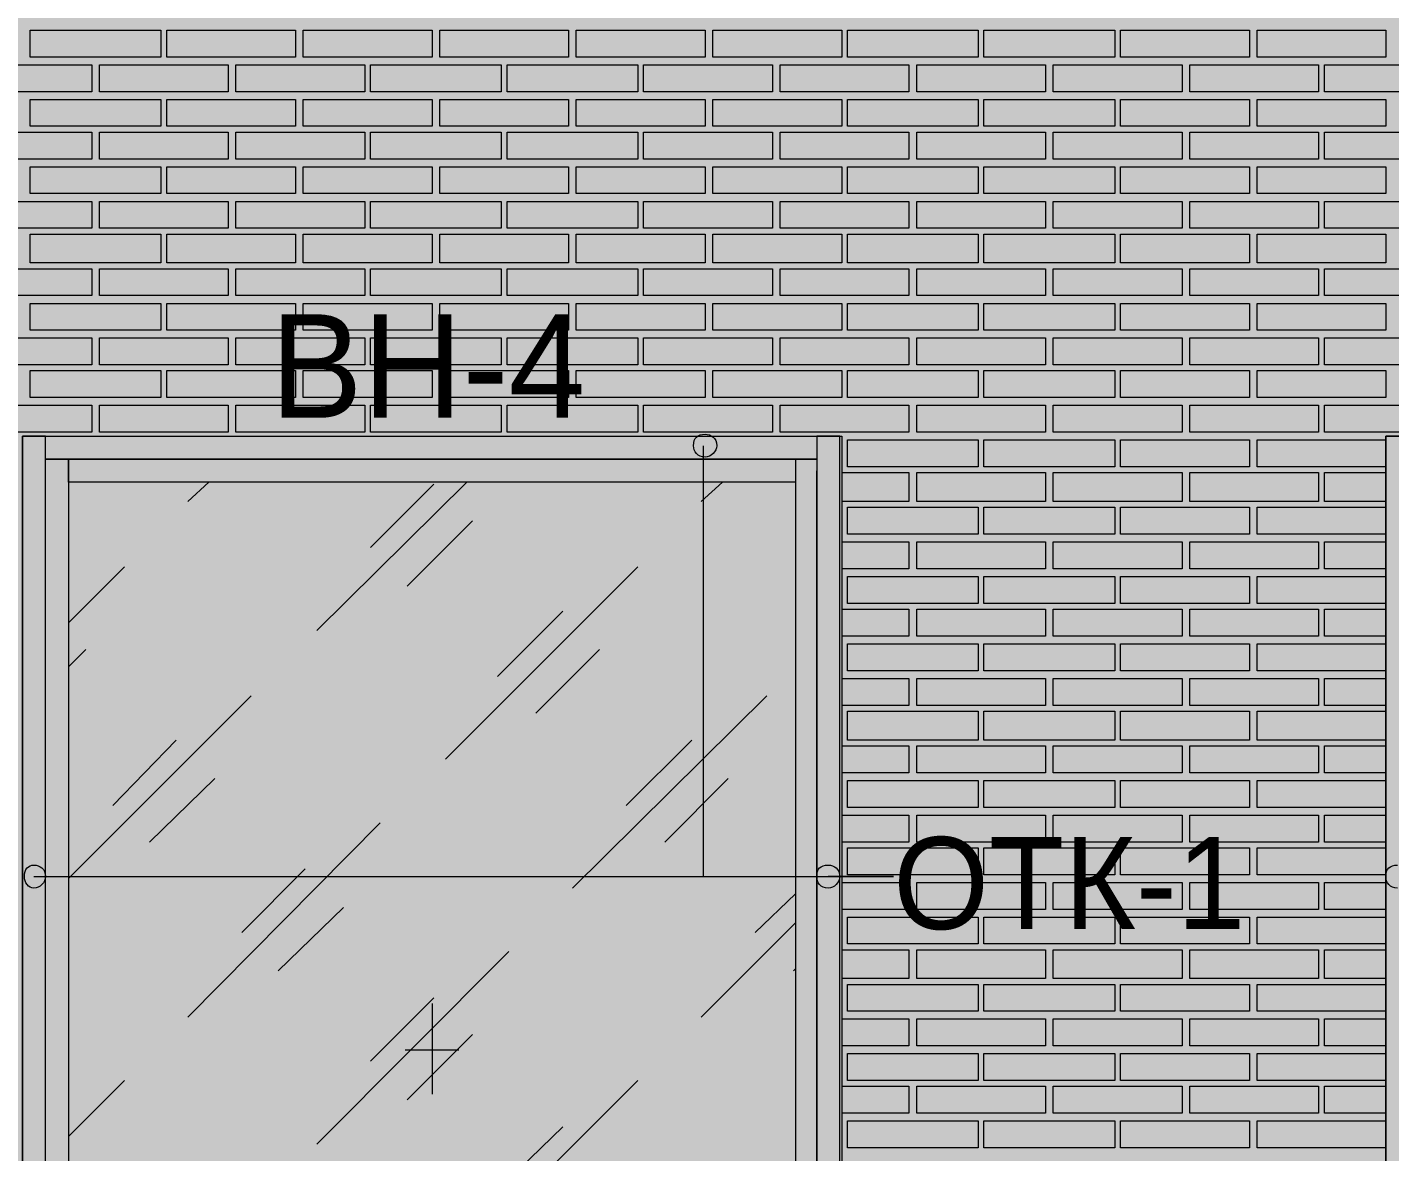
# Model space of a CAD drawing. Header units: millimetres. Extents: x -28928 to 100580, y -22867 to 36490.
# Drawn here: x 4819 to 7816, y 22216 to 24689 of the extents above; entities that cross this region are included whole.
import ezdxf

# ---------------------------------------------------------------- set-up
doc = ezdxf.new("R2010")
doc.units = ezdxf.units.MM
doc.layers.add('PDF _Геометрия', color=7, linetype='Continuous', true_color=0x8f8e8d)
doc.layers.add('PDF _Сплошная заливка', color=7, linetype='Continuous', true_color=0xffffff)
doc.layers.add('PDF _Текст', color=7, linetype='Continuous')

msp = doc.modelspace()

# ---------------------------------------------------------------- hatches: boundary and pattern name
at = {"layer": 'PDF _Сплошная заливка', "true_color": 0xdcd6cf, "transparency": 33554559}
msp.add_hatch(color=254, dxfattribs=at).paths.add_polyline_path([(-18676.6, 16343.4), (-18676.6, 19592.6), (-17276.3, 19592.6), (-17276.3, 16343.4), (19112.6, 16343.4), (19112.6, 30089.1), (-21853.9, 30089.1), (-21853.9, 16343.4), (-21375.9, 16343.4), (-21375.9, 19592.6), (-19277.4, 19592.6), (-19277.4, 16343.4)])

# ---------------------------------------------------------------- linework, layer by layer
at = {"layer": 'PDF _Геометрия', "lineweight": 9}
for points in [[(5113, 24682.2), (5113, 24623), (4825.3, 24623), (4825.3, 24682.2)], [(5409.1, 24682.2), (5409.1, 24623), (5125.7, 24623), (5125.7, 24682.2)], [(5709.5, 24682.2), (5709.5, 24623), (5426.1, 24623), (5426.1, 24682.2)], [(6009.9, 24682.2), (6009.9, 24623), (5726.4, 24623), (5726.4, 24682.2)], [(6310.3, 24682.2), (6310.3, 24623), (6026.8, 24623), (6026.8, 24682.2)], [(6610.7, 24682.2), (6610.7, 24623), (6327.2, 24623), (6327.2, 24682.2)], [(6911.1, 24682.2), (6911.1, 24623), (6623.4, 24623), (6623.4, 24682.2)], [(7211.4, 24682.2), (7211.4, 24623), (6923.7, 24623), (6923.7, 24682.2)], [(7507.6, 24682.2), (7507.6, 24623), (7224.1, 24623), (7224.1, 24682.2)], [(7808, 24682.2), (7808, 24623), (7524.5, 24623), (7524.5, 24682.2)], [(4960.7, 24546.8), (4816.8, 24546.8), (4677.2, 24546.8), (4677.2, 24606), (4816.8, 24606), (4960.7, 24606)], [(5261.1, 24546.8), (5117.2, 24546.8), (4977.6, 24546.8), (4977.6, 24606), (5117.2, 24606), (5261.1, 24606)], [(5561.4, 24546.8), (5417.6, 24546.8), (5278, 24546.8), (5278, 24606), (5417.6, 24606), (5561.4, 24606)], [(5861.8, 24546.8), (5718, 24546.8), (5574.1, 24546.8), (5574.1, 24606), (5718, 24606), (5861.8, 24606)], [(6162.2, 24546.8), (6018.4, 24546.8), (5874.5, 24546.8), (5874.5, 24606), (6018.4, 24606), (6162.2, 24606)], [(6458.4, 24546.8), (6318.7, 24546.8), (6174.9, 24546.8), (6174.9, 24606), (6318.7, 24606), (6458.4, 24606)], [(6758.7, 24546.8), (6619.1, 24546.8), (6475.3, 24546.8), (6475.3, 24606), (6619.1, 24606), (6758.7, 24606)], [(7059.1, 24546.8), (6919.5, 24546.8), (6775.7, 24546.8), (6775.7, 24606), (6919.5, 24606), (7059.1, 24606)], [(7359.5, 24546.8), (7215.7, 24546.8), (7076.1, 24546.8), (7076.1, 24606), (7215.7, 24606), (7359.5, 24606)], [(7659.9, 24546.8), (7516.1, 24546.8), (7376.4, 24546.8), (7376.4, 24606), (7516.1, 24606), (7659.9, 24606)], [(7960.3, 24546.8), (7816.4, 24546.8), (7672.6, 24546.8), (7672.6, 24606), (7816.4, 24606), (7960.3, 24606)], [(5113, 24529.9), (5113, 24470.7), (4825.3, 24470.7), (4825.3, 24529.9)], [(5409.1, 24529.9), (5409.1, 24470.7), (5125.7, 24470.7), (5125.7, 24529.9)], [(5709.5, 24529.9), (5709.5, 24470.7), (5426.1, 24470.7), (5426.1, 24529.9)], [(6009.9, 24529.9), (6009.9, 24470.7), (5726.4, 24470.7), (5726.4, 24529.9)], [(6310.3, 24529.9), (6310.3, 24470.7), (6026.8, 24470.7), (6026.8, 24529.9)], [(6610.7, 24529.9), (6610.7, 24470.7), (6327.2, 24470.7), (6327.2, 24529.9)], [(6911.1, 24529.9), (6911.1, 24470.7), (6623.4, 24470.7), (6623.4, 24529.9)], [(7211.4, 24529.9), (7211.4, 24470.7), (6923.7, 24470.7), (6923.7, 24529.9)], [(7507.6, 24529.9), (7507.6, 24470.7), (7224.1, 24470.7), (7224.1, 24529.9)], [(7808, 24529.9), (7808, 24470.7), (7524.5, 24470.7), (7524.5, 24529.9)], [(4960.7, 24398.7), (4816.8, 24398.7), (4677.2, 24398.7), (4677.2, 24458), (4816.8, 24458), (4960.7, 24458)], [(5261.1, 24398.7), (5117.2, 24398.7), (4977.6, 24398.7), (4977.6, 24458), (5117.2, 24458), (5261.1, 24458)], [(5561.4, 24398.7), (5417.6, 24398.7), (5278, 24398.7), (5278, 24458), (5417.6, 24458), (5561.4, 24458)], [(5861.8, 24398.7), (5718, 24398.7), (5574.1, 24398.7), (5574.1, 24458), (5718, 24458), (5861.8, 24458)], [(6162.2, 24398.7), (6018.4, 24398.7), (5874.5, 24398.7), (5874.5, 24458), (6018.4, 24458), (6162.2, 24458)], [(6458.4, 24398.7), (6318.7, 24398.7), (6174.9, 24398.7), (6174.9, 24458), (6318.7, 24458), (6458.4, 24458)], [(6758.7, 24398.7), (6619.1, 24398.7), (6475.3, 24398.7), (6475.3, 24458), (6619.1, 24458), (6758.7, 24458)], [(7059.1, 24398.7), (6919.5, 24398.7), (6775.7, 24398.7), (6775.7, 24458), (6919.5, 24458), (7059.1, 24458)], [(7359.5, 24398.7), (7215.7, 24398.7), (7076.1, 24398.7), (7076.1, 24458), (7215.7, 24458), (7359.5, 24458)], [(7659.9, 24398.7), (7516.1, 24398.7), (7376.4, 24398.7), (7376.4, 24458), (7516.1, 24458), (7659.9, 24458)], [(7960.3, 24398.7), (7816.4, 24398.7), (7672.6, 24398.7), (7672.6, 24458), (7816.4, 24458), (7960.3, 24458)], [(5113, 24381.8), (5113, 24322.6), (4825.3, 24322.6), (4825.3, 24381.8)], [(5409.1, 24381.8), (5409.1, 24322.6), (5125.7, 24322.6), (5125.7, 24381.8)], [(5709.5, 24381.8), (5709.5, 24322.6), (5426.1, 24322.6), (5426.1, 24381.8)], [(6009.9, 24381.8), (6009.9, 24322.6), (5726.4, 24322.6), (5726.4, 24381.8)], [(6310.3, 24381.8), (6310.3, 24322.6), (6026.8, 24322.6), (6026.8, 24381.8)], [(6610.7, 24381.8), (6610.7, 24322.6), (6327.2, 24322.6), (6327.2, 24381.8)], [(6911.1, 24381.8), (6911.1, 24322.6), (6623.4, 24322.6), (6623.4, 24381.8)], [(7211.4, 24381.8), (7211.4, 24322.6), (6923.7, 24322.6), (6923.7, 24381.8)], [(7507.6, 24381.8), (7507.6, 24322.6), (7224.1, 24322.6), (7224.1, 24381.8)], [(7808, 24381.8), (7808, 24322.6), (7524.5, 24322.6), (7524.5, 24381.8)], [(4960.7, 24246.4), (4816.8, 24246.4), (4677.2, 24246.4), (4677.2, 24305.7), (4816.8, 24305.7), (4960.7, 24305.7)], [(5261.1, 24246.4), (5117.2, 24246.4), (4977.6, 24246.4), (4977.6, 24305.7), (5117.2, 24305.7), (5261.1, 24305.7)], [(5561.4, 24246.4), (5417.6, 24246.4), (5278, 24246.4), (5278, 24305.7), (5417.6, 24305.7), (5561.4, 24305.7)], [(5861.8, 24246.4), (5718, 24246.4), (5574.1, 24246.4), (5574.1, 24305.7), (5718, 24305.7), (5861.8, 24305.7)], [(6162.2, 24246.4), (6018.4, 24246.4), (5874.5, 24246.4), (5874.5, 24305.7), (6018.4, 24305.7), (6162.2, 24305.7)], [(6458.4, 24246.4), (6318.7, 24246.4), (6174.9, 24246.4), (6174.9, 24305.7), (6318.7, 24305.7), (6458.4, 24305.7)], [(6758.7, 24246.4), (6619.1, 24246.4), (6475.3, 24246.4), (6475.3, 24305.7), (6619.1, 24305.7), (6758.7, 24305.7)], [(7059.1, 24246.4), (6919.5, 24246.4), (6775.7, 24246.4), (6775.7, 24305.7), (6919.5, 24305.7), (7059.1, 24305.7)], [(7359.5, 24246.4), (7215.7, 24246.4), (7076.1, 24246.4), (7076.1, 24305.7), (7215.7, 24305.7), (7359.5, 24305.7)], [(7659.9, 24246.4), (7516.1, 24246.4), (7376.4, 24246.4), (7376.4, 24305.7), (7516.1, 24305.7), (7659.9, 24305.7)], [(7960.3, 24246.4), (7816.4, 24246.4), (7672.6, 24246.4), (7672.6, 24305.7), (7816.4, 24305.7), (7960.3, 24305.7)], [(5113, 24233.7), (5113, 24170.3), (4825.3, 24170.3), (4825.3, 24233.7)], [(5409.1, 24233.7), (5409.1, 24170.3), (5125.7, 24170.3), (5125.7, 24233.7)], [(5709.5, 24233.7), (5709.5, 24170.3), (5426.1, 24170.3), (5426.1, 24233.7)], [(6009.9, 24233.7), (6009.9, 24170.3), (5726.4, 24170.3), (5726.4, 24233.7)], [(6310.3, 24233.7), (6310.3, 24170.3), (6026.8, 24170.3), (6026.8, 24233.7)], [(6610.7, 24233.7), (6610.7, 24170.3), (6327.2, 24170.3), (6327.2, 24233.7)], [(6911.1, 24233.7), (6911.1, 24170.3), (6623.4, 24170.3), (6623.4, 24233.7)], [(7211.4, 24233.7), (7211.4, 24170.3), (6923.7, 24170.3), (6923.7, 24233.7)], [(7507.6, 24233.7), (7507.6, 24170.3), (7224.1, 24170.3), (7224.1, 24233.7)], [(7808, 24233.7), (7808, 24170.3), (7524.5, 24170.3), (7524.5, 24233.7)], [(4960.7, 24098.4), (4816.8, 24098.4), (4677.2, 24098.4), (4677.2, 24157.6), (4816.8, 24157.6), (4960.7, 24157.6)], [(5261.1, 24098.4), (5117.2, 24098.4), (4977.6, 24098.4), (4977.6, 24157.6), (5117.2, 24157.6), (5261.1, 24157.6)], [(5561.4, 24098.4), (5417.6, 24098.4), (5278, 24098.4), (5278, 24157.6), (5417.6, 24157.6), (5561.4, 24157.6)], [(5861.8, 24098.4), (5718, 24098.4), (5574.1, 24098.4), (5574.1, 24157.6), (5718, 24157.6), (5861.8, 24157.6)], [(6162.2, 24098.4), (6018.4, 24098.4), (5874.5, 24098.4), (5874.5, 24157.6), (6018.4, 24157.6), (6162.2, 24157.6)], [(6458.4, 24098.4), (6318.7, 24098.4), (6174.9, 24098.4), (6174.9, 24157.6), (6318.7, 24157.6), (6458.4, 24157.6)], [(6758.7, 24098.4), (6619.1, 24098.4), (6475.3, 24098.4), (6475.3, 24157.6), (6619.1, 24157.6), (6758.7, 24157.6)], [(7059.1, 24098.4), (6919.5, 24098.4), (6775.7, 24098.4), (6775.7, 24157.6), (6919.5, 24157.6), (7059.1, 24157.6)], [(7359.5, 24098.4), (7215.7, 24098.4), (7076.1, 24098.4), (7076.1, 24157.6), (7215.7, 24157.6), (7359.5, 24157.6)], [(7659.9, 24098.4), (7516.1, 24098.4), (7376.4, 24098.4), (7376.4, 24157.6), (7516.1, 24157.6), (7659.9, 24157.6)], [(7960.3, 24098.4), (7816.4, 24098.4), (7672.6, 24098.4), (7672.6, 24157.6), (7816.4, 24157.6), (7960.3, 24157.6)], [(5113, 24081.4), (5113, 24022.2), (4825.3, 24022.2), (4825.3, 24081.4)], [(5409.1, 24081.4), (5409.1, 24022.2), (5125.7, 24022.2), (5125.7, 24081.4)], [(5709.5, 24081.4), (5709.5, 24022.2), (5426.1, 24022.2), (5426.1, 24081.4)], [(6009.9, 24081.4), (6009.9, 24022.2), (5726.4, 24022.2), (5726.4, 24081.4)], [(6310.3, 24081.4), (6310.3, 24022.2), (6026.8, 24022.2), (6026.8, 24081.4)], [(6610.7, 24081.4), (6610.7, 24022.2), (6327.2, 24022.2), (6327.2, 24081.4)], [(6911.1, 24081.4), (6911.1, 24022.2), (6623.4, 24022.2), (6623.4, 24081.4)], [(7211.4, 24081.4), (7211.4, 24022.2), (6923.7, 24022.2), (6923.7, 24081.4)], [(7507.6, 24081.4), (7507.6, 24022.2), (7224.1, 24022.2), (7224.1, 24081.4)], [(7808, 24081.4), (7808, 24022.2), (7524.5, 24022.2), (7524.5, 24081.4)], [(4960.7, 23946), (4816.8, 23946), (4677.2, 23946), (4677.2, 24005.3), (4816.8, 24005.3), (4960.7, 24005.3)], [(5261.1, 23946), (5117.2, 23946), (4977.6, 23946), (4977.6, 24005.3), (5117.2, 24005.3), (5261.1, 24005.3)], [(5561.4, 23946), (5417.6, 23946), (5278, 23946), (5278, 24005.3), (5417.6, 24005.3), (5561.4, 24005.3)], [(5861.8, 23946), (5718, 23946), (5574.1, 23946), (5574.1, 24005.3), (5718, 24005.3), (5861.8, 24005.3)], [(6162.2, 23946), (6018.4, 23946), (5874.5, 23946), (5874.5, 24005.3), (6018.4, 24005.3), (6162.2, 24005.3)], [(6458.4, 23946), (6318.7, 23946), (6174.9, 23946), (6174.9, 24005.3), (6318.7, 24005.3), (6458.4, 24005.3)], [(6758.7, 23946), (6619.1, 23946), (6475.3, 23946), (6475.3, 24005.3), (6619.1, 24005.3), (6758.7, 24005.3)], [(7059.1, 23946), (6919.5, 23946), (6775.7, 23946), (6775.7, 24005.3), (6919.5, 24005.3), (7059.1, 24005.3)], [(7359.5, 23946), (7215.7, 23946), (7076.1, 23946), (7076.1, 24005.3), (7215.7, 24005.3), (7359.5, 24005.3)], [(7659.9, 23946), (7516.1, 23946), (7376.4, 23946), (7376.4, 24005.3), (7516.1, 24005.3), (7659.9, 24005.3)], [(7960.3, 23946), (7816.4, 23946), (7672.6, 23946), (7672.6, 24005.3), (7816.4, 24005.3), (7960.3, 24005.3)], [(5113, 23933.4), (5113, 23874.1), (4825.3, 23874.1), (4825.3, 23933.4)], [(5409.1, 23933.4), (5409.1, 23874.1), (5125.7, 23874.1), (5125.7, 23933.4)], [(5709.5, 23933.4), (5709.5, 23874.1), (5426.1, 23874.1), (5426.1, 23933.4)], [(6009.9, 23933.4), (6009.9, 23874.1), (5726.4, 23874.1), (5726.4, 23933.4)], [(6310.3, 23933.4), (6310.3, 23874.1), (6026.8, 23874.1), (6026.8, 23933.4)], [(6610.7, 23933.4), (6610.7, 23874.1), (6327.2, 23874.1), (6327.2, 23933.4)], [(6911.1, 23933.4), (6911.1, 23874.1), (6623.4, 23874.1), (6623.4, 23933.4)], [(7211.4, 23933.4), (7211.4, 23874.1), (6923.7, 23874.1), (6923.7, 23933.4)], [(7507.6, 23933.4), (7507.6, 23874.1), (7224.1, 23874.1), (7224.1, 23933.4)], [(7808, 23933.4), (7808, 23874.1), (7524.5, 23874.1), (7524.5, 23933.4)], [(4960.7, 23798), (4816.8, 23798), (4677.2, 23798), (4677.2, 23857.2), (4816.8, 23857.2), (4960.7, 23857.2)], [(5261.1, 23798), (5117.2, 23798), (4977.6, 23798), (4977.6, 23857.2), (5117.2, 23857.2), (5261.1, 23857.2)], [(5561.4, 23798), (5417.6, 23798), (5278, 23798), (5278, 23857.2), (5417.6, 23857.2), (5561.4, 23857.2)], [(5861.8, 23798), (5718, 23798), (5574.1, 23798), (5574.1, 23857.2), (5718, 23857.2), (5861.8, 23857.2)], [(6162.2, 23798), (6018.4, 23798), (5874.5, 23798), (5874.5, 23857.2), (6018.4, 23857.2), (6162.2, 23857.2)], [(6458.4, 23798), (6318.7, 23798), (6174.9, 23798), (6174.9, 23857.2), (6318.7, 23857.2), (6458.4, 23857.2)], [(6758.7, 23798), (6619.1, 23798), (6475.3, 23798), (6475.3, 23857.2), (6619.1, 23857.2), (6758.7, 23857.2)], [(7059.1, 23798), (6919.5, 23798), (6775.7, 23798), (6775.7, 23857.2), (6919.5, 23857.2), (7059.1, 23857.2)], [(7359.5, 23798), (7215.7, 23798), (7076.1, 23798), (7076.1, 23857.2), (7215.7, 23857.2), (7359.5, 23857.2)], [(7659.9, 23798), (7516.1, 23798), (7376.4, 23798), (7376.4, 23857.2), (7516.1, 23857.2), (7659.9, 23857.2)], [(7960.3, 23798), (7816.4, 23798), (7672.6, 23798), (7672.6, 23857.2), (7816.4, 23857.2), (7960.3, 23857.2)], [(6911.1, 23781), (6911.1, 23721.8), (6623.4, 23721.8), (6623.4, 23781)], [(7211.4, 23781), (7211.4, 23721.8), (6923.7, 23721.8), (6923.7, 23781)], [(7507.6, 23781), (7507.6, 23721.8), (7224.1, 23721.8), (7224.1, 23781)], [(7059.1, 23645.7), (6919.5, 23645.7), (6775.7, 23645.7), (6775.7, 23709.1), (6919.5, 23709.1), (7059.1, 23709.1)], [(7359.5, 23645.7), (7215.7, 23645.7), (7076.1, 23645.7), (7076.1, 23709.1), (7215.7, 23709.1), (7359.5, 23709.1)], [(7659.9, 23645.7), (7516.1, 23645.7), (7376.4, 23645.7), (7376.4, 23709.1), (7516.1, 23709.1), (7659.9, 23709.1)], [(6911.1, 23633), (6911.1, 23573.7), (6623.4, 23573.7), (6623.4, 23633)], [(7211.4, 23633), (7211.4, 23573.7), (6923.7, 23573.7), (6923.7, 23633)], [(7507.6, 23633), (7507.6, 23573.7), (7224.1, 23573.7), (7224.1, 23633)], [(7059.1, 23497.6), (6919.5, 23497.6), (6775.7, 23497.6), (6775.7, 23556.8), (6919.5, 23556.8), (7059.1, 23556.8)], [(7359.5, 23497.6), (7215.7, 23497.6), (7076.1, 23497.6), (7076.1, 23556.8), (7215.7, 23556.8), (7359.5, 23556.8)], [(7659.9, 23497.6), (7516.1, 23497.6), (7376.4, 23497.6), (7376.4, 23556.8), (7516.1, 23556.8), (7659.9, 23556.8)], [(6911.1, 23480.7), (6911.1, 23421.4), (6623.4, 23421.4), (6623.4, 23480.7)], [(7211.4, 23480.7), (7211.4, 23421.4), (6923.7, 23421.4), (6923.7, 23480.7)], [(7507.6, 23480.7), (7507.6, 23421.4), (7224.1, 23421.4), (7224.1, 23480.7)], [(7059.1, 23349.5), (6919.5, 23349.5), (6775.7, 23349.5), (6775.7, 23408.7), (6919.5, 23408.7), (7059.1, 23408.7)], [(7359.5, 23349.5), (7215.7, 23349.5), (7076.1, 23349.5), (7076.1, 23408.7), (7215.7, 23408.7), (7359.5, 23408.7)], [(7659.9, 23349.5), (7516.1, 23349.5), (7376.4, 23349.5), (7376.4, 23408.7), (7516.1, 23408.7), (7659.9, 23408.7)], [(6911.1, 23332.6), (6911.1, 23273.4), (6623.4, 23273.4), (6623.4, 23332.6)], [(7211.4, 23332.6), (7211.4, 23273.4), (6923.7, 23273.4), (6923.7, 23332.6)], [(7507.6, 23332.6), (7507.6, 23273.4), (7224.1, 23273.4), (7224.1, 23332.6)], [(7059.1, 23197.2), (6919.5, 23197.2), (6775.7, 23197.2), (6775.7, 23256.4), (6919.5, 23256.4), (7059.1, 23256.4)], [(7359.5, 23197.2), (7215.7, 23197.2), (7076.1, 23197.2), (7076.1, 23256.4), (7215.7, 23256.4), (7359.5, 23256.4)], [(7659.9, 23197.2), (7516.1, 23197.2), (7376.4, 23197.2), (7376.4, 23256.4), (7516.1, 23256.4), (7659.9, 23256.4)], [(6911.1, 23184.5), (6911.1, 23121), (6623.4, 23121), (6623.4, 23184.5)], [(7211.4, 23184.5), (7211.4, 23121), (6923.7, 23121), (6923.7, 23184.5)], [(7507.6, 23184.5), (7507.6, 23121), (7224.1, 23121), (7224.1, 23184.5)], [(7059.1, 23049.1), (6919.5, 23049.1), (6775.7, 23049.1), (6775.7, 23108.4), (6919.5, 23108.4), (7059.1, 23108.4)], [(7359.5, 23049.1), (7215.7, 23049.1), (7076.1, 23049.1), (7076.1, 23108.4), (7215.7, 23108.4), (7359.5, 23108.4)], [(7659.9, 23049.1), (7516.1, 23049.1), (7376.4, 23049.1), (7376.4, 23108.4), (7516.1, 23108.4), (7659.9, 23108.4)], [(6911.1, 23032.2), (6911.1, 22973), (6623.4, 22973), (6623.4, 23032.2)], [(7211.4, 23032.2), (7211.4, 22973), (6923.7, 22973), (6923.7, 23032.2)], [(7507.6, 23032.2), (7507.6, 22973), (7224.1, 22973), (7224.1, 23032.2)], [(7059.1, 22896.8), (6919.5, 22896.8), (6775.7, 22896.8), (6775.7, 22956), (6919.5, 22956), (7059.1, 22956)], [(7359.5, 22896.8), (7215.7, 22896.8), (7076.1, 22896.8), (7076.1, 22956), (7215.7, 22956), (7359.5, 22956)], [(7659.9, 22896.8), (7516.1, 22896.8), (7376.4, 22896.8), (7376.4, 22956), (7516.1, 22956), (7659.9, 22956)], [(6911.1, 22884.1), (6911.1, 22824.9), (6623.4, 22824.9), (6623.4, 22884.1)], [(7211.4, 22884.1), (7211.4, 22824.9), (6923.7, 22824.9), (6923.7, 22884.1)], [(7507.6, 22884.1), (7507.6, 22824.9), (7224.1, 22824.9), (7224.1, 22884.1)], [(7059.1, 22748.7), (6919.5, 22748.7), (6775.7, 22748.7), (6775.7, 22808), (6919.5, 22808), (7059.1, 22808)], [(7359.5, 22748.7), (7215.7, 22748.7), (7076.1, 22748.7), (7076.1, 22808), (7215.7, 22808), (7359.5, 22808)], [(7659.9, 22748.7), (7516.1, 22748.7), (7376.4, 22748.7), (7376.4, 22808), (7516.1, 22808), (7659.9, 22808)], [(6911.1, 22731.8), (6911.1, 22672.6), (6623.4, 22672.6), (6623.4, 22731.8)], [(7211.4, 22731.8), (7211.4, 22672.6), (6923.7, 22672.6), (6923.7, 22731.8)], [(7507.6, 22731.8), (7507.6, 22672.6), (7224.1, 22672.6), (7224.1, 22731.8)], [(7059.1, 22596.4), (6919.5, 22596.4), (6775.7, 22596.4), (6775.7, 22659.9), (6919.5, 22659.9), (7059.1, 22659.9)], [(7359.5, 22596.4), (7215.7, 22596.4), (7076.1, 22596.4), (7076.1, 22659.9), (7215.7, 22659.9), (7359.5, 22659.9)], [(7659.9, 22596.4), (7516.1, 22596.4), (7376.4, 22596.4), (7376.4, 22659.9), (7516.1, 22659.9), (7659.9, 22659.9)], [(6911.1, 22583.7), (6911.1, 22524.5), (6623.4, 22524.5), (6623.4, 22583.7)], [(7211.4, 22583.7), (7211.4, 22524.5), (6923.7, 22524.5), (6923.7, 22583.7)], [(7507.6, 22583.7), (7507.6, 22524.5), (7224.1, 22524.5), (7224.1, 22583.7)], [(7059.1, 22448.4), (6919.5, 22448.4), (6775.7, 22448.4), (6775.7, 22507.6), (6919.5, 22507.6), (7059.1, 22507.6)], [(7359.5, 22448.4), (7215.7, 22448.4), (7076.1, 22448.4), (7076.1, 22507.6), (7215.7, 22507.6), (7359.5, 22507.6)], [(7659.9, 22448.4), (7516.1, 22448.4), (7376.4, 22448.4), (7376.4, 22507.6), (7516.1, 22507.6), (7659.9, 22507.6)], [(6911.1, 22431.4), (6911.1, 22372.2), (6623.4, 22372.2), (6623.4, 22431.4)], [(7211.4, 22431.4), (7211.4, 22372.2), (6923.7, 22372.2), (6923.7, 22431.4)], [(7507.6, 22431.4), (7507.6, 22372.2), (7224.1, 22372.2), (7224.1, 22431.4)], [(7059.1, 22300.3), (6919.5, 22300.3), (6775.7, 22300.3), (6775.7, 22359.5), (6919.5, 22359.5), (7059.1, 22359.5)], [(7359.5, 22300.3), (7215.7, 22300.3), (7076.1, 22300.3), (7076.1, 22359.5), (7215.7, 22359.5), (7359.5, 22359.5)], [(7659.9, 22300.3), (7516.1, 22300.3), (7376.4, 22300.3), (7376.4, 22359.5), (7516.1, 22359.5), (7659.9, 22359.5)], [(6911.1, 22283.4), (6911.1, 22224.1), (6623.4, 22224.1), (6623.4, 22283.4)], [(7211.4, 22283.4), (7211.4, 22224.1), (6923.7, 22224.1), (6923.7, 22283.4)], [(7507.6, 22283.4), (7507.6, 22224.1), (7224.1, 22224.1), (7224.1, 22283.4)]]:
    msp.add_lwpolyline(points, close=True, dxfattribs=at)
at = {"layer": 'PDF _Геометрия', "color": 7, "lineweight": 9}
for points in [[(4859.1, 21103), (4859.1, 21166.4), (4859.1, 23713.4), (4859.1, 23789.5), (4808.4, 23789.5), (4808.4, 23713.4), (4808.4, 21166.4), (4808.4, 21090.3), (4808.4, 23789.5), (6610.7, 23789.5), (6610.7, 21090.3)], [(6606.4, 21090.3), (6606.4, 21166.4), (6606.4, 23713.4), (6606.4, 23789.5), (6555.7, 23789.5), (6555.7, 23713.4)], [(7858.7, 23789.5), (7808, 23789.5), (7808, 23713.4), (7808, 22439.9), (7808, 21166.4), (7808, 21090.3), (7808, 23789.5), (9606.1, 23789.5)], [(6306.1, 23768.4), (6306.1, 22820.7), (6724.9, 22820.7), (6581.1, 22820.7)], [(6555.7, 21141), (4859.1, 21141), (4859.1, 23713.4), (4859.1, 23738.7), (4909.9, 23738.7), (4909.9, 23713.4), (4909.9, 21141), (4859.1, 21141)], [(6509.1, 23738.7), (6555.7, 23738.7)], [(6509.1, 23738.7), (6509.1, 23713.4)], [(6509.1, 23713.4), (6509.1, 21141)], [(6555.7, 21103), (6555.7, 21166.4), (6555.7, 23713.4), (6555.7, 21141)], [(5172.2, 23645.7), (5218.7, 23688)], [(5455.7, 23362.2), (5785.7, 23688)], [(5574.1, 23544.1), (5713.7, 23683.7)], [(6301.8, 23645.7), (6348.4, 23688)], [(5654.5, 23459.5), (5798.4, 23603.4)], [(4909.9, 23379.1), (5032.6, 23501.8)], [(5739.1, 23078.7), (6162.2, 23501.8)], [(5853.4, 23260.7), (5997.2, 23404.5)], [(4909.9, 23281.8), (4948, 23319.9)], [(5938, 23180.3), (6077.6, 23319.9)], [(4909.9, 22816.4), (5311.8, 23218.4)], [(6018.4, 22795.3), (6445.7, 23218.4)], [(5007.2, 22977.2), (5146.8, 23121)], [(6136.8, 22977.2), (6280.7, 23121)], [(5087.6, 22896.8), (5231.4, 23036.4)], [(6221.4, 22896.8), (6361.1, 23036.4)], [(5172.2, 22511.8), (5595.3, 22939.1)], [(4833.7, 22820.7), (6724.9, 22820.7)], [(5290.7, 22698), (5430.3, 22837.6)], [(6420.3, 22698), (6509.1, 22782.6)], [(5371.1, 22613.4), (5514.9, 22753)], [(6301.8, 22511.8), (6509.1, 22719.1)], [(5455.7, 22232.6), (5878.7, 22655.7)], [(6504.9, 22613.4), (6509.1, 22617.6)], [(5574.1, 22414.5), (5713.7, 22554.1)], [(5709.5, 22541.4), (5709.5, 22342.6)], [(5654.5, 22329.9), (5798.4, 22473.7)], [(5650.3, 22439.9), (5768.7, 22439.9)], [(4909.9, 22249.5), (5032.6, 22372.2)], [(5739.1, 21949.1), (6162.2, 22372.2)], [(5853.4, 22131), (5997.2, 22270.7)]]:
    msp.add_lwpolyline(points, dxfattribs=at)
for points in [[(4884.5, 23738.7), (4859.1, 23738.7), (4859.1, 23789.5), (4884.5, 23789.5), (6555.7, 23789.5), (6555.7, 23738.7)], [(6509.1, 23688), (4909.9, 23688), (4909.9, 23738.7), (6509.1, 23738.7)]]:
    msp.add_lwpolyline(points, close=True, dxfattribs=at)
at = {"layer": 'PDF _Геометрия', "lineweight": 9}
for points in [[(6610.7, 23781), (6610.7, 23781)], [(7808, 23721.8), (7524.5, 23721.8), (7524.5, 23781), (7808, 23781)], [(6610.7, 23721.8), (6610.7, 23721.8)], [(6610.7, 23709.1), (6619.1, 23709.1), (6758.7, 23709.1), (6758.7, 23645.7), (6619.1, 23645.7), (6610.7, 23645.7)], [(7808, 23645.7), (7672.6, 23645.7), (7672.6, 23709.1), (7808, 23709.1)], [(6610.7, 23633), (6610.7, 23633)], [(7808, 23573.7), (7524.5, 23573.7), (7524.5, 23633), (7808, 23633)], [(6610.7, 23573.7), (6610.7, 23573.7)], [(6610.7, 23556.8), (6619.1, 23556.8), (6758.7, 23556.8), (6758.7, 23497.6), (6619.1, 23497.6), (6610.7, 23497.6)], [(7808, 23497.6), (7672.6, 23497.6), (7672.6, 23556.8), (7808, 23556.8)], [(6610.7, 23480.7), (6610.7, 23480.7)], [(7808, 23421.4), (7524.5, 23421.4), (7524.5, 23480.7), (7808, 23480.7)], [(6610.7, 23421.4), (6610.7, 23421.4)], [(6610.7, 23408.7), (6619.1, 23408.7), (6758.7, 23408.7), (6758.7, 23349.5), (6619.1, 23349.5), (6610.7, 23349.5)], [(7808, 23349.5), (7672.6, 23349.5), (7672.6, 23408.7), (7808, 23408.7)], [(6610.7, 23332.6), (6610.7, 23332.6)], [(7808, 23273.4), (7524.5, 23273.4), (7524.5, 23332.6), (7808, 23332.6)], [(6610.7, 23273.4), (6610.7, 23273.4)], [(6610.7, 23256.4), (6619.1, 23256.4), (6758.7, 23256.4), (6758.7, 23197.2), (6619.1, 23197.2), (6610.7, 23197.2)], [(7808, 23197.2), (7672.6, 23197.2), (7672.6, 23256.4), (7808, 23256.4)], [(6610.7, 23184.5), (6610.7, 23184.5)], [(7808, 23121), (7524.5, 23121), (7524.5, 23184.5), (7808, 23184.5)], [(6610.7, 23121), (6610.7, 23121)], [(6610.7, 23108.4), (6619.1, 23108.4), (6758.7, 23108.4), (6758.7, 23049.1), (6619.1, 23049.1), (6610.7, 23049.1)], [(7808, 23049.1), (7672.6, 23049.1), (7672.6, 23108.4), (7808, 23108.4)], [(6610.7, 23032.2), (6610.7, 23032.2)], [(7808, 22973), (7524.5, 22973), (7524.5, 23032.2), (7808, 23032.2)], [(6610.7, 22973), (6610.7, 22973)], [(6610.7, 22956), (6619.1, 22956), (6758.7, 22956), (6758.7, 22896.8), (6619.1, 22896.8), (6610.7, 22896.8)], [(7808, 22896.8), (7672.6, 22896.8), (7672.6, 22956), (7808, 22956)], [(6610.7, 22884.1), (6610.7, 22884.1)], [(7808, 22824.9), (7524.5, 22824.9), (7524.5, 22884.1), (7808, 22884.1)], [(6610.7, 22824.9), (6610.7, 22824.9)], [(6610.7, 22808), (6619.1, 22808), (6758.7, 22808), (6758.7, 22748.7), (6619.1, 22748.7), (6610.7, 22748.7)], [(7808, 22748.7), (7672.6, 22748.7), (7672.6, 22808), (7808, 22808)], [(6610.7, 22731.8), (6610.7, 22731.8)], [(7808, 22672.6), (7524.5, 22672.6), (7524.5, 22731.8), (7808, 22731.8)], [(6610.7, 22672.6), (6610.7, 22672.6)], [(6610.7, 22659.9), (6619.1, 22659.9), (6758.7, 22659.9), (6758.7, 22596.4), (6619.1, 22596.4), (6610.7, 22596.4)], [(7808, 22596.4), (7672.6, 22596.4), (7672.6, 22659.9), (7808, 22659.9)], [(6610.7, 22583.7), (6610.7, 22583.7)], [(7808, 22524.5), (7524.5, 22524.5), (7524.5, 22583.7), (7808, 22583.7)], [(6610.7, 22524.5), (6610.7, 22524.5)], [(6610.7, 22507.6), (6619.1, 22507.6), (6758.7, 22507.6), (6758.7, 22448.4), (6619.1, 22448.4), (6610.7, 22448.4)], [(7808, 22448.4), (7672.6, 22448.4), (7672.6, 22507.6), (7808, 22507.6)], [(6610.7, 22431.4), (6610.7, 22431.4)], [(7808, 22372.2), (7524.5, 22372.2), (7524.5, 22431.4), (7808, 22431.4)], [(6610.7, 22372.2), (6610.7, 22372.2)], [(6610.7, 22359.5), (6619.1, 22359.5), (6758.7, 22359.5), (6758.7, 22300.3), (6619.1, 22300.3), (6610.7, 22300.3)], [(7808, 22300.3), (7672.6, 22300.3), (7672.6, 22359.5), (7808, 22359.5)], [(6610.7, 22283.4), (6610.7, 22283.4)], [(7808, 22224.1), (7524.5, 22224.1), (7524.5, 22283.4), (7808, 22283.4)], [(6610.7, 22224.1), (6610.7, 22224.1)]]:
    msp.add_lwpolyline(points, dxfattribs=at)
at = {"layer": 'PDF _Геометрия', "color": 7, "lineweight": 9}
for points in [[(6284.9, 23768.4), (6284.9, 23785.3), (6293.4, 23793.7), (6310.3, 23793.7)], [(6284.9, 23768.4), (6284.9, 23785.3), (6293.4, 23793.7), (6310.3, 23793.7)], [(6310.3, 23793.7), (6323, 23793.7), (6335.7, 23785.3), (6335.7, 23768.4)], [(6310.3, 23793.7), (6323, 23793.7), (6335.7, 23785.3), (6335.7, 23768.4)], [(6310.3, 23743), (6293.4, 23743), (6284.9, 23755.7), (6284.9, 23768.4)], [(6310.3, 23743), (6293.4, 23743), (6284.9, 23755.7), (6284.9, 23768.4)], [(6335.7, 23768.4), (6335.7, 23755.7), (6323, 23743), (6310.3, 23743)], [(6335.7, 23768.4), (6335.7, 23755.7), (6323, 23743), (6310.3, 23743)], [(4812.6, 22820.7), (4812.6, 22837.6), (4821.1, 22846), (4833.7, 22846)], [(4812.6, 22820.7), (4812.6, 22837.6), (4821.1, 22846), (4833.7, 22846)], [(4833.7, 22846), (4846.4, 22846), (4859.1, 22837.6), (4859.1, 22820.7)], [(4833.7, 22846), (4846.4, 22846), (4859.1, 22837.6), (4859.1, 22820.7)], [(6555.7, 22820.7), (6555.7, 22837.6), (6564.1, 22846), (6581.1, 22846)], [(6555.7, 22820.7), (6555.7, 22837.6), (6564.1, 22846), (6581.1, 22846)], [(6581.1, 22846), (6593.7, 22846), (6606.4, 22837.6), (6606.4, 22820.7)], [(6581.1, 22846), (6593.7, 22846), (6606.4, 22837.6), (6606.4, 22820.7)], [(7808, 22820.7), (7808, 22837.6), (7816.4, 22846), (7833.4, 22846)], [(7808, 22820.7), (7808, 22837.6), (7816.4, 22846), (7833.4, 22846)], [(4833.7, 22795.3), (4821.1, 22795.3), (4812.6, 22808), (4812.6, 22820.7)], [(4833.7, 22795.3), (4821.1, 22795.3), (4812.6, 22808), (4812.6, 22820.7)], [(4859.1, 22820.7), (4859.1, 22808), (4846.4, 22795.3), (4833.7, 22795.3)], [(4859.1, 22820.7), (4859.1, 22808), (4846.4, 22795.3), (4833.7, 22795.3)], [(6581.1, 22795.3), (6564.1, 22795.3), (6555.7, 22808), (6555.7, 22820.7)], [(6581.1, 22795.3), (6564.1, 22795.3), (6555.7, 22808), (6555.7, 22820.7)], [(6606.4, 22820.7), (6606.4, 22808), (6593.7, 22795.3), (6581.1, 22795.3)], [(6606.4, 22820.7), (6606.4, 22808), (6593.7, 22795.3), (6581.1, 22795.3)], [(7833.4, 22795.3), (7816.4, 22795.3), (7808, 22808), (7808, 22820.7)], [(7833.4, 22795.3), (7816.4, 22795.3), (7808, 22808), (7808, 22820.7)]]:
    msp.add_open_spline(points, degree=3, dxfattribs=at)
at = {"layer": 'PDF _Сплошная заливка', "lineweight": 9, "transparency": 33554559}
msp.add_solid([(4909.9, 23688), (4909.9, 21191.8), (6509.1, 23688), (6509.1, 21191.8)], dxfattribs=at)

# ---------------------------------------------------------------- texts
at = {"layer": 'PDF _Текст', "attachment_point": 4, "style": ''}
for s, insert, char_height in [('ВН-4', (5353.4, 23943.6), 227.71), ('ОТК-1', (6724.1, 22805), 202.56)]:
    msp.add_mtext(s, dxfattribs=dict(at, insert=insert, char_height=char_height))

doc.saveas('drawing.dxf')
